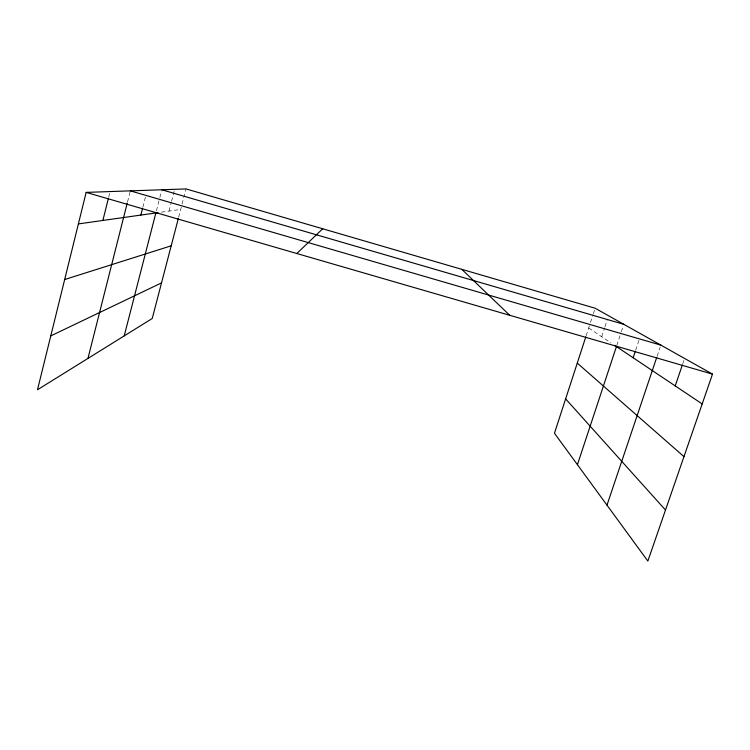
<?xml version="1.0" encoding="UTF-8"?>
<svg xmlns="http://www.w3.org/2000/svg" width="750" height="750" viewBox="0 0 750 750"><rect width="100%" height="100%" fill="white"/><g stroke="black" fill="none" stroke-linecap="round" stroke-linejoin="round"><path stroke-width="0.56" stroke-dasharray="3.75 2.81" d="M108.712 197.119L109.819 192.675M127.519 201.966L130.05 191.972M142.866 207.188L146.025 194.784M156.422 210.75L159.553 198.6M159.834 197.494L161.541 190.875M169.031 211.088L171.281 202.387M171.572 201.291L174.675 189.319M178.669 217.153L181.809 205.125M182.091 204.047L186.037 188.925M586.191 335.681L590.119 323.606M590.475 322.509L592.978 314.812M593.334 313.706L595.125 308.212M601.734 336.731L604.622 327.909M604.978 326.803L607.153 320.184M616.791 345.516L620.991 332.794M621.337 331.725L623.091 326.428M635.672 350.203L639.628 338.325M657.15 356.194L660.131 347.344M682.706 363.928L684.197 359.531M161.344 212.175L180.684 209.447M588.684 328.003L610.922 342.881"/><path stroke-width="1.12" d="M585.834 336.778L554.456 433.256L647.85 561.075L712.5 374.119L595.125 308.212L186.037 188.925L86.156 192.394L37.5 389.747L152.241 318.488L178.387 218.259M102.881 220.444L108.431 198.234M87.966 358.406L127.237 203.081M140.85 215.072L142.575 208.312M124.219 335.897L155.859 212.953M577.425 464.7L616.434 346.575M633.15 357.759L635.306 351.281M606.984 505.153L656.775 357.3M675.216 385.903L682.331 365.025M296.803 253.509L322.716 228.778M50.775 335.906L161.531 282.881M64.678 279.534L171.197 245.812M78.394 223.912L158.053 212.644M161.822 189.769L623.794 324.309M130.331 190.866L660.872 345.131M86.156 192.394L712.5 374.119M614.597 345.347L702.188 403.95M577.275 363.103L683.972 456.628M461.794 269.334L509.719 315.281M565.631 398.888L665.494 510.037"/></g></svg>
